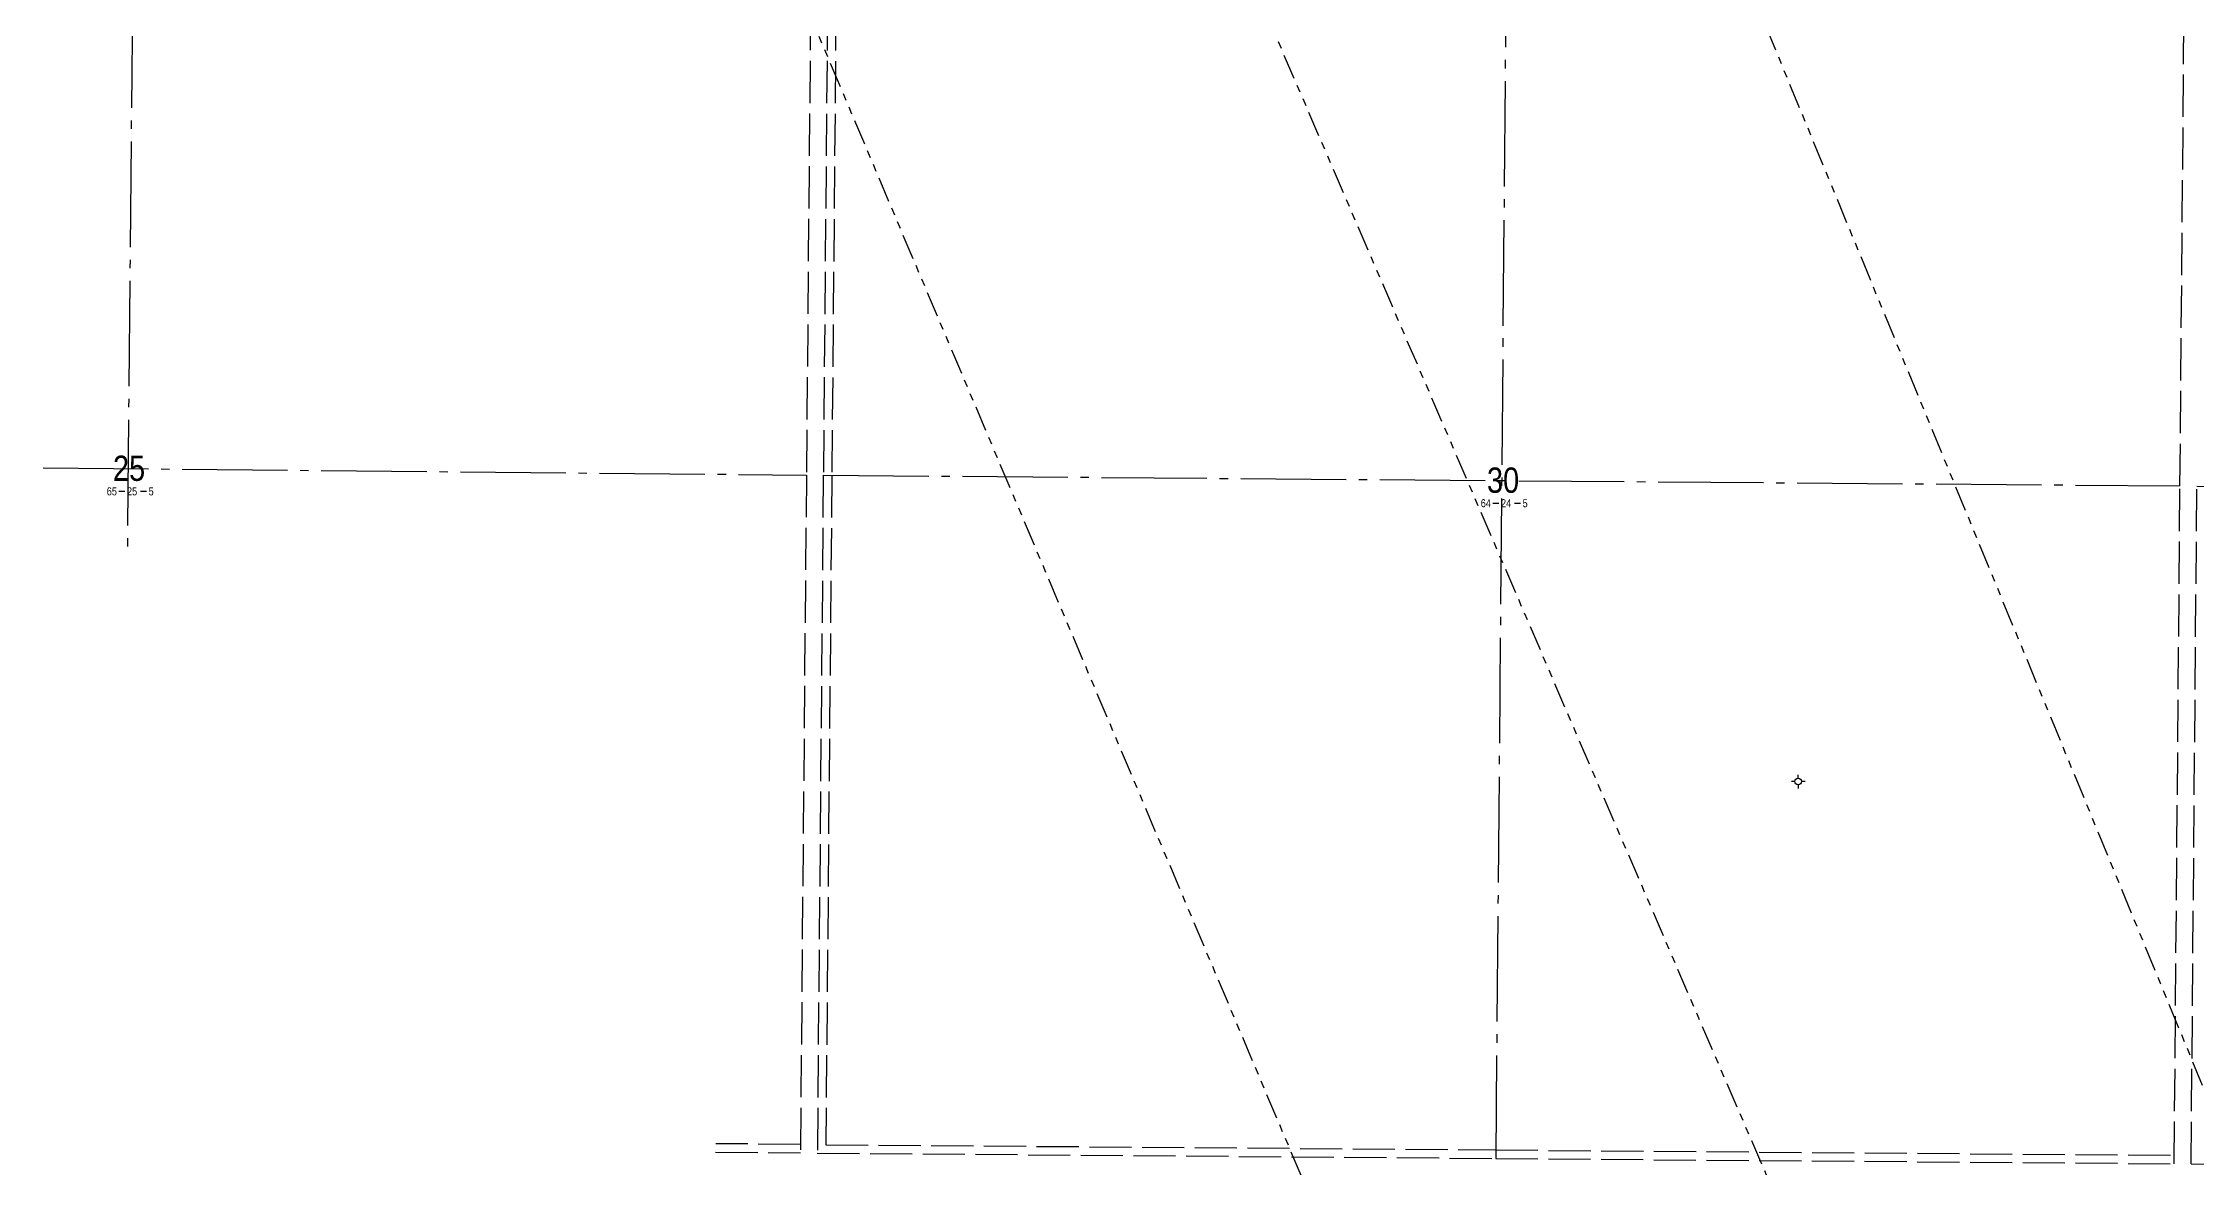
# Model space of a CAD drawing. Extents: x 451222 to 473419, y 6037124 to 6050105.
# Drawn here: x 458268 to 460822, y 6045971 to 6047304 of the extents above; entities that cross this region are included whole.
import ezdxf
from ezdxf.enums import TextEntityAlignment as Align

# ---------------------------------------------------------------- set-up
doc = ezdxf.new("R2010")
doc.units = 0
doc.header["$LTSCALE"] = 5
for name, pattern in [('foc-DRILLPATH', [14.75, 6, -1.75, 1.75, -1.75, 1.75, -1.75]), ('foc-QUARTERLINE', [33, 25, -3, 2, -3]), ('foc-UNSURVEYED', [12.5, 10, -2.5])]:
    doc.linetypes.add(name, pattern=pattern)
for name, color, linetype in [('10', 1, 'Continuous'), ('9', 3, 'Continuous'), ('F-WS-S', 190, 'Continuous'), ('L-QSEC', 8, 'foc-QUARTERLINE'), ('L-SECLBL', 7, 'Continuous'), ('L-USEC', 7, 'foc-UNSURVEYED'), ('P-PDRILLPATH', 12, 'foc-DRILLPATH')]:
    doc.layers.add(name, color=color, linetype=linetype)
doc.styles.add('80L', font='ARIALN.TTF', dxfattribs={"height": 10})
doc.styles.add('SIMPLEX', font='ARIALN.TTF')

# ---------------------------------------------------------------- blocks, each defined once
blk = doc.blocks.new('L-SECLBL')
at = {"layer": '9', "color": 7}
for p, q in [((-5.1, -27.8), (-12.3, -27.8)), ((20.7, -27.8), (13.5, -27.8))]:
    blk.add_line(p, q, dxfattribs=at)
at = {"layer": '10', "color": 2, "style": 'SIMPLEX'}
blk.add_attdef('SEC', text='', height=30, dxfattribs=at).set_placement((0, 0), align=Align.MIDDLE)
at = {"layer": '10', "color": 5, "style": '80L'}
blk.add_attdef('TWP', text='', height=9.5, dxfattribs=at).set_placement((-14.4, -27.4), align=Align.MIDDLE_RIGHT)
blk.add_attdef('RGE', text='', height=9.5, dxfattribs=at).set_placement((3.6, -27.4), align=Align.MIDDLE_CENTER)
blk.add_attdef('MER', text='', height=9.5, dxfattribs=at).set_placement((23.2, -27.4), align=Align.MIDDLE_LEFT)
blk = doc.blocks.new('GABD')
for p, q in [((-0.81, 0), (-1.62, 0)), ((0, 0.81), (0, 1.62)), ((1.62, 0), (0.81, 0)), ((0, -0.81), (0, -1.62))]:
    blk.add_line(p, q)
blk.add_circle((0, 0), 0.8)

msp = doc.modelspace()

# ---------------------------------------------------------------- linework, layer by layer
at = {"layer": 'L-QSEC'}
for p, q in [((458384.551, 6048507.091), (458367.808, 6046698.95)), ((460004.829, 6047588.925), (459990.82, 6045981.786)), ((458267.923, 6046800.38), (459173.23, 6046791.832)), ((459193.325, 6046791.653), (460802.341, 6046779.03)), ((460822.436, 6046778.859), (461727.53, 6046771.813))]:
    msp.add_line(p, q, dxfattribs=at)
at = {"layer": 'L-USEC'}
for p, q in [((459180.369, 6047595.395), (459173.23, 6046791.832)), ((459200.464, 6047595.216), (459193.325, 6046791.653)), ((459210.513, 6047595.158), (459203.373, 6046791.595)), ((460802.341, 6046779.03), (460809.196, 6047582.611)), ((459173.23, 6046791.832), (459166.092, 6045988.274)), ((459193.325, 6046791.653), (459186.187, 6045988.116)), ((459203.373, 6046791.595), (459196.324, 6045998.084)), ((460795.485, 6045975.455), (460802.341, 6046779.03)), ((460815.58, 6045975.297), (460822.436, 6046778.859)), ((459166.181, 6045998.321), (459065.641, 6045999.252)), ((459196.324, 6045998.084), (459990.925, 6045991.833)), ((459065.552, 6045989.204), (459166.092, 6045988.274)), ((459186.187, 6045988.116), (459990.82, 6045981.786)), ((459990.82, 6045981.786), (460795.485, 6045975.455)), ((459990.925, 6045991.833), (460795.571, 6045985.503)), ((460815.58, 6045975.297), (461620.19, 6045969.006))]:
    msp.add_line(p, q, dxfattribs=at)
at = {"layer": 'P-PDRILLPATH'}
for p, q in [((458770.24, 6048298.739), (459989.869, 6045418.088)), ((459301.973, 6048305.749), (460821.505, 6044778.598)), ((459945.657, 6048209.844), (461751.116, 6043832.339))]:
    msp.add_line(p, q, dxfattribs=at)

# ---------------------------------------------------------------- block references
at = {"layer": 'F-WS-S', "color": 6, "xscale": 5, "yscale": 5, "zscale": 5}
msp.add_blockref('GABD', (460349.52, 6046428.598), dxfattribs=at)
at = {"layer": 'L-SECLBL', "color": 6, "linetype": 'Continuous', "xscale": 0.9989643083032793, "yscale": 0.9989643083032793, "zscale": 0.9989643083032793}
for p, values in [((458369.896, 6046799.953), {'SEC': '25', 'TWP': '65', 'RGE': '25', 'MER': '5'}), ((459999.495, 6046785.845), {'SEC': '30', 'TWP': '64', 'RGE': '24', 'MER': '5'})]:
    msp.add_blockref('L-SECLBL', p, dxfattribs=at).add_auto_attribs(values)

doc.saveas('drawing.dxf')
